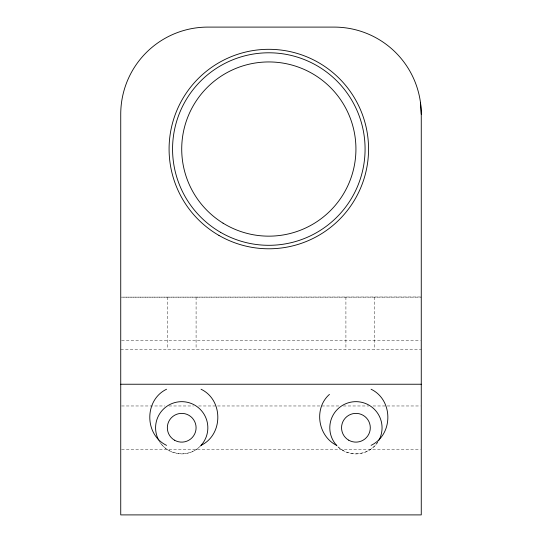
<?xml version="1.0" encoding="UTF-8"?>
<svg xmlns="http://www.w3.org/2000/svg" width="542" height="542" viewBox="0 0 542 542"><rect width="100%" height="100%" fill="white"/><g stroke="black" fill="none" stroke-linecap="round" stroke-linejoin="round"><path stroke-width="0.41" stroke-dasharray="2.71 2.03" d="M378.099 441.459C369.976 455.537 348.784 457.922 337.497 446.337A26.131 26.131 0 0 0 378.174 441.506M420.416 296.982L121.584 297.131L421.263 297.131M121.584 340.688L420.416 340.688M120.737 349.394L421.263 349.394M121.584 405.972L164.761 405.972M168.996 405.972L193.541 405.972M198.623 405.972L339.143 405.972M343.377 405.972L368.777 405.972M373.004 405.972L420.416 405.972M121.584 449.359L420.416 449.359M159.084 440.856C167.092 455.348 188.704 458.193 200.194 446.269A26.131 26.131 0 0 1 159.47 441.506M374.657 297.097L374.657 349.394M345.911 297.097L345.911 349.394M196.089 297.138L196.089 349.394M167.343 297.138L167.343 349.394"/><path stroke-width="0.81" d="M329.448 394.386C313.561 408.39 317.808 436.039 336.589 445.355M166.557 389.237C144.206 399.949 144.206 434.637 166.557 445.355M201.055 445.355C223.406 434.637 223.406 399.949 201.055 389.237M371.087 445.355C393.438 434.637 393.438 399.949 371.087 389.237M120.737 384.237L421.263 384.237M420.517 102.838L421.263 114.206L421.263 514.9L120.737 514.9L120.737 114.206A87.106 87.106 0 0 1 207.85 27.1L334.15 27.1A87.106 87.106 0 0 1 421.263 114.206M336.928 445.727A26.131 26.131 0 0 1 336.074 410.802A26.131 26.131 0 0 1 370.714 406.243A26.131 26.131 0 0 1 378.926 440.199M158.718 440.199A26.131 26.131 0 0 1 166.936 406.243A26.131 26.131 0 0 1 201.57 410.802A26.131 26.131 0 0 1 200.716 445.727M220.696 232.41A96.252 96.252 0 0 0 365.078 149.05A96.252 96.252 0 0 0 220.696 65.69A96.252 96.252 0 0 0 220.696 232.41M218.954 235.424A99.735 99.735 0 0 0 368.56 149.05A99.735 99.735 0 0 0 218.954 62.676A99.735 99.735 0 0 0 218.954 235.424M223.033 223.148A87.106 87.106 0 0 0 355.891 151.658A87.106 87.106 0 0 0 227.545 72.343A87.106 87.106 0 0 0 223.033 223.148M348.743 440.199A14.37 14.37 0 0 0 370.301 427.753A14.37 14.37 0 0 0 348.743 415.301A14.37 14.37 0 0 0 348.743 440.199M174.531 440.199A14.37 14.37 0 0 0 196.089 427.753A14.37 14.37 0 0 0 174.531 415.301A14.37 14.37 0 0 0 174.531 440.199"/></g></svg>
